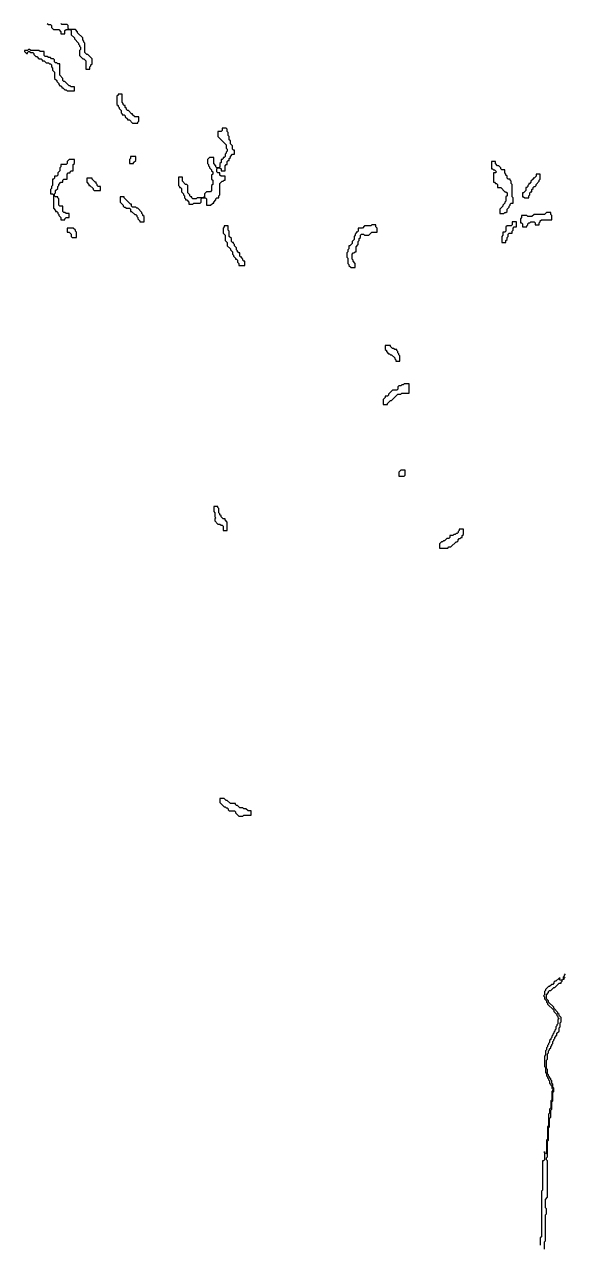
# Model space of a CAD drawing. Header units: metres. Extents: x 0 to 100, y 0 to 141.
# Drawn here: x 1.28 to 14.26, y 81.76 to 111.12 of the extents above; entities that cross this region are included whole.
import ezdxf

# ---------------------------------------------------------------- set-up
doc = ezdxf.new("R2010")
doc.units = ezdxf.units.M

msp = doc.modelspace()

# ---------------------------------------------------------------- linework, layer by layer
for points in [[(1.825, 111.15), (1.85, 111.125), (1.9, 111.125), (1.925, 111.1), (1.925, 111.05), (1.975, 111), (2.1, 111), (2.15, 110.95), (2.15, 110.9), (2.25, 110.9), (2.25, 110.975), (2.275, 111), (2.375, 111), (2.4, 110.975), (2.4, 110.875), (2.475, 110.8), (2.475, 110.775), (2.575, 110.675), (2.575, 110.65), (2.6, 110.625), (2.6, 110.6), (2.625, 110.575), (2.625, 110.525), (2.6, 110.5), (2.6, 110.375), (2.675, 110.3), (2.7, 110.3), (2.75, 110.25), (2.75, 110.05), (2.85, 110.05), (2.85, 110.1), (2.875, 110.125), (2.875, 110.15), (2.9, 110.175), (2.9, 110.3), (2.8, 110.4), (2.775, 110.4), (2.725, 110.45), (2.725, 110.675), (2.7, 110.7), (2.7, 110.725), (2.675, 110.75), (2.675, 110.8), (2.55, 110.925), (2.55, 110.95), (2.5, 111), (2.35, 111), (2.325, 111.025), (2.325, 111.1), (2.3, 111.125), (2.175, 111.125), (2.15, 111.15)], [(14.275, 88.275), (14.25, 88.25), (14.25, 88.225), (14.225, 88.2), (14.225, 88.15), (14.2, 88.125), (14.15, 88.125), (14.125, 88.15), (14.15, 88.175), (14.125, 88.175), (14.05, 88.1), (14.025, 88.1), (14, 88.075), (14, 88.05), (13.975, 88.025), (13.95, 88.025), (13.9, 87.975), (13.875, 87.975), (13.8, 87.9), (13.8, 87.875), (13.775, 87.85), (13.775, 87.775), (13.75, 87.75), (13.775, 87.725), (13.775, 87.675), (13.825, 87.625), (13.825, 87.6), (13.85, 87.575), (13.85, 87.55), (14, 87.4), (14, 87.375), (14.075, 87.3), (14.075, 87.275), (14.1, 87.25), (14.1, 87.225), (14.125, 87.2), (14.1, 87.175), (14.1, 87.075), (14.075, 87.05), (14.075, 87.025), (14.05, 87), (14.05, 86.95), (14.025, 86.925), (14.025, 86.9), (14, 86.875), (14, 86.85), (13.975, 86.825), (13.975, 86.8), (13.95, 86.775), (13.95, 86.75), (13.925, 86.725), (13.925, 86.7), (13.9, 86.675), (13.9, 86.625), (13.875, 86.6), (13.875, 86.575), (13.85, 86.55), (13.85, 86.525), (13.825, 86.5), (13.825, 86.45), (13.8, 86.425), (13.8, 86.325), (13.775, 86.3), (13.775, 86.05), (13.8, 86.025), (13.8, 85.9), (13.825, 85.875), (13.825, 85.825), (13.85, 85.8), (13.85, 85.775), (13.875, 85.75), (13.875, 85.725), (13.9, 85.7), (13.9, 85.65), (13.925, 85.625), (13.925, 85.6), (13.95, 85.575), (13.95, 85.525), (13.975, 85.5), (13.975, 85.475), (13.95, 85.45), (13.95, 85.25), (13.925, 85.225), (13.925, 85.05), (13.9, 85.025), (13.9, 84.925), (13.875, 84.9), (13.875, 84.625), (13.85, 84.6), (13.85, 84.3), (13.825, 84.275), (13.825, 83.975), (13.8, 83.95), (13.775, 83.975), (13.775, 84), (13.775, 83.8), (13.75, 83.775), (13.725, 83.775), (13.725, 83.075), (13.7, 83.05), (13.7, 81.95), (13.675, 81.925), (13.675, 81.75)], [(13.775, 81.65), (13.775, 81.825), (13.8, 81.85), (13.8, 82.475), (13.825, 82.5), (13.825, 82.625), (13.8, 82.65), (13.8, 82.85), (13.85, 82.9), (13.85, 83.775), (13.825, 83.8), (13.825, 83.85), (13.85, 83.875), (13.85, 84.25), (13.875, 84.275), (13.875, 84.575), (13.9, 84.6), (13.9, 84.8), (13.925, 84.825), (13.925, 85), (13.95, 85.025), (13.95, 85.2), (13.975, 85.225), (13.975, 85.425), (14, 85.45), (14, 85.525), (13.975, 85.55), (13.975, 85.625), (13.95, 85.65), (13.95, 85.7), (13.925, 85.725), (13.925, 85.75), (13.9, 85.775), (13.9, 85.8), (13.875, 85.825), (13.875, 85.85), (13.85, 85.875), (13.85, 85.975), (13.825, 86), (13.825, 86.2), (13.85, 86.225), (13.85, 86.35), (13.875, 86.375), (13.875, 86.425), (13.9, 86.45), (13.9, 86.475), (13.925, 86.5), (13.925, 86.525), (13.95, 86.55), (13.95, 86.575), (13.975, 86.6), (13.975, 86.65), (14, 86.675), (14, 86.7), (14.025, 86.725), (14.025, 86.75), (14.075, 86.8), (14.075, 86.85), (14.125, 86.9), (14.125, 86.975), (14.15, 87), (14.15, 87.1), (14.175, 87.125), (14.175, 87.225), (14.125, 87.275), (14.125, 87.3), (14.1, 87.325), (14.1, 87.35), (14, 87.45), (14, 87.475), (13.875, 87.6), (13.875, 87.625), (13.825, 87.675), (13.825, 87.775), (13.875, 87.825), (13.875, 87.85), (13.9, 87.875), (13.925, 87.875), (14, 87.95), (14.025, 87.95), (14.125, 88.05), (14.175, 88.05), (14.175, 88.075), (14.2, 88.1), (14.2, 88.125), (14.225, 88.15), (14.25, 88.15), (14.25, 88.175), (14.275, 88.2)]]:
    msp.add_lwpolyline(points)
for points in [[(1.375, 110.525), (1.35, 110.5), (1.275, 110.5), (1.275, 110.475), (1.325, 110.425), (1.35, 110.425), (1.35, 110.45), (1.375, 110.475), (1.4, 110.475), (1.425, 110.45), (1.475, 110.45), (1.5, 110.425), (1.5, 110.4), (1.55, 110.35), (1.575, 110.35), (1.625, 110.3), (1.675, 110.3), (1.7, 110.275), (1.7, 110.25), (1.75, 110.25), (1.8, 110.2), (1.85, 110.2), (1.875, 110.175), (1.9, 110.175), (1.925, 110.15), (1.925, 110.1), (1.95, 110.075), (1.95, 110.025), (2, 109.975), (2, 109.825), (2.05, 109.775), (2.05, 109.75), (2.1, 109.7), (2.1, 109.675), (2.125, 109.65), (2.15, 109.65), (2.175, 109.625), (2.175, 109.6), (2.2, 109.6), (2.25, 109.55), (2.275, 109.55), (2.3, 109.525), (2.475, 109.525), (2.475, 109.625), (2.4, 109.625), (2.375, 109.65), (2.35, 109.65), (2.25, 109.75), (2.225, 109.75), (2.2, 109.775), (2.2, 109.825), (2.125, 109.9), (2.125, 110.175), (2.075, 110.175), (2.05, 110.2), (2.025, 110.2), (2, 110.225), (2, 110.275), (1.975, 110.3), (1.925, 110.3), (1.9, 110.325), (1.85, 110.325), (1.825, 110.35), (1.775, 110.35), (1.75, 110.375), (1.75, 110.475), (1.65, 110.475), (1.625, 110.5), (1.425, 110.5), (1.4, 110.525)], [(3.525, 109.45), (3.525, 109.425), (3.5, 109.4), (3.5, 109.2), (3.525, 109.175), (3.525, 109.15), (3.55, 109.125), (3.55, 109.1), (3.6, 109.05), (3.6, 109), (3.625, 108.975), (3.625, 108.95), (3.675, 108.95), (3.7, 108.925), (3.7, 108.9), (3.75, 108.85), (3.75, 108.825), (3.8, 108.825), (3.875, 108.75), (4, 108.75), (4, 108.775), (4.025, 108.8), (4.025, 108.9), (3.925, 108.9), (3.875, 108.95), (3.875, 108.975), (3.85, 108.975), (3.775, 109.05), (3.75, 109.05), (3.725, 109.075), (3.725, 109.1), (3.7, 109.125), (3.7, 109.175), (3.675, 109.175), (3.65, 109.2), (3.65, 109.225), (3.625, 109.25), (3.625, 109.45)], [(6.025, 108.625), (6.025, 108.575), (6, 108.55), (5.925, 108.55), (5.925, 108.425), (6.125, 108.225), (6.125, 108.15), (6.15, 108.125), (6.15, 108.075), (6.125, 108.05), (6.125, 108.025), (6.1, 108), (6.1, 107.95), (6.075, 107.925), (6.05, 107.925), (6.05, 107.9), (6.025, 107.875), (6, 107.875), (6, 107.8), (5.975, 107.775), (5.975, 107.7), (5.95, 107.675), (5.9, 107.675), (5.875, 107.7), (5.875, 107.725), (5.825, 107.775), (5.825, 107.925), (5.725, 107.925), (5.675, 107.875), (5.675, 107.775), (5.7, 107.75), (5.7, 107.725), (5.725, 107.7), (5.725, 107.675), (5.775, 107.625), (5.775, 107.6), (5.8, 107.575), (5.8, 107.525), (5.775, 107.5), (5.775, 107.4), (5.8, 107.375), (5.8, 107.275), (5.775, 107.25), (5.775, 107.125), (5.75, 107.1), (5.65, 107.1), (5.6, 107.05), (5.6, 106.975), (5.575, 106.95), (5.425, 106.95), (5.4, 106.925), (5.325, 106.925), (5.3, 106.95), (5.3, 106.975), (5.275, 106.975), (5.25, 107), (5.25, 107.025), (5.2, 107.075), (5.2, 107.25), (5.175, 107.275), (5.15, 107.275), (5.075, 107.35), (5.075, 107.45), (4.975, 107.45), (4.975, 107.25), (5, 107.225), (5, 107.2), (5.025, 107.2), (5.05, 107.175), (5.05, 107.1), (5.1, 107.05), (5.1, 107.025), (5.125, 107), (5.125, 106.95), (5.15, 106.925), (5.15, 106.9), (5.175, 106.9), (5.225, 106.85), (5.225, 106.8), (5.325, 106.8), (5.35, 106.825), (5.5, 106.825), (5.525, 106.85), (5.525, 106.925), (5.55, 106.95), (5.625, 106.95), (5.65, 106.925), (5.65, 106.775), (5.75, 106.775), (5.8, 106.825), (5.825, 106.825), (5.825, 106.85), (5.875, 106.9), (5.875, 106.925), (5.9, 106.95), (5.95, 106.95), (5.95, 107), (5.975, 107.025), (5.975, 107.3), (6.025, 107.35), (6.05, 107.35), (6.075, 107.375), (6.1, 107.375), (6.1, 107.475), (6, 107.475), (5.975, 107.5), (5.975, 107.55), (5.925, 107.55), (5.9, 107.575), (5.9, 107.65), (5.925, 107.675), (5.975, 107.675), (6, 107.65), (6, 107.6), (6.1, 107.6), (6.1, 107.725), (6.125, 107.75), (6.15, 107.75), (6.15, 107.825), (6.175, 107.85), (6.2, 107.85), (6.2, 107.9), (6.225, 107.925), (6.225, 107.95), (6.275, 108), (6.325, 108), (6.325, 108.1), (6.3, 108.1), (6.275, 108.125), (6.275, 108.2), (6.225, 108.25), (6.225, 108.325), (6.2, 108.35), (6.2, 108.425), (6.175, 108.45), (6.175, 108.525), (6.15, 108.55), (6.15, 108.6), (6.125, 108.625)], [(2.35, 107.875), (2.3, 107.825), (2.3, 107.775), (2.275, 107.75), (2.15, 107.75), (2.15, 107.7), (2.125, 107.675), (2.125, 107.6), (2.075, 107.55), (2.075, 107.5), (2.05, 107.475), (2, 107.475), (2, 107.425), (1.975, 107.4), (1.95, 107.4), (1.95, 107.25), (1.925, 107.225), (1.925, 107.175), (1.9, 107.15), (1.9, 107.05), (1.95, 107.05), (1.975, 107.025), (1.975, 106.7), (2.025, 106.65), (2.025, 106.625), (2.05, 106.625), (2.075, 106.6), (2.075, 106.575), (2.1, 106.55), (2.1, 106.525), (2.15, 106.475), (2.15, 106.425), (2.25, 106.425), (2.25, 106.45), (2.275, 106.475), (2.35, 106.475), (2.35, 106.575), (2.275, 106.575), (2.25, 106.6), (2.225, 106.6), (2.2, 106.625), (2.2, 106.75), (2.125, 106.75), (2.1, 106.775), (2.1, 106.925), (2.075, 106.95), (2.075, 106.975), (2.025, 106.975), (2, 107), (2, 107.05), (2.025, 107.075), (2.025, 107.125), (2.075, 107.175), (2.075, 107.225), (2.1, 107.25), (2.1, 107.275), (2.15, 107.325), (2.2, 107.325), (2.2, 107.375), (2.225, 107.4), (2.3, 107.4), (2.3, 107.525), (2.325, 107.55), (2.375, 107.55), (2.375, 107.575), (2.4, 107.6), (2.45, 107.6), (2.45, 107.75), (2.475, 107.775), (2.475, 107.875)], [(3.825, 107.95), (3.825, 107.9), (3.8, 107.875), (3.8, 107.775), (3.9, 107.775), (3.9, 107.8), (3.95, 107.85), (3.95, 107.95)], [(12.5, 107.825), (12.5, 107.65), (12.525, 107.65), (12.55, 107.625), (12.575, 107.625), (12.625, 107.575), (12.6, 107.55), (12.55, 107.55), (12.55, 107.325), (12.575, 107.325), (12.6, 107.3), (12.625, 107.3), (12.65, 107.275), (12.65, 107.2), (12.725, 107.2), (12.825, 107.1), (12.85, 107.1), (12.875, 107.075), (12.875, 107), (12.85, 106.975), (12.85, 106.875), (12.825, 106.85), (12.825, 106.825), (12.775, 106.775), (12.775, 106.75), (12.7, 106.675), (12.7, 106.575), (12.8, 106.575), (12.825, 106.6), (12.85, 106.6), (12.875, 106.625), (12.875, 106.675), (12.925, 106.725), (12.925, 106.75), (12.95, 106.775), (12.95, 106.8), (12.975, 106.825), (13.025, 106.825), (13.025, 106.95), (13, 106.975), (13, 107.275), (12.975, 107.3), (12.975, 107.35), (12.95, 107.375), (12.95, 107.4), (12.9, 107.4), (12.875, 107.425), (12.875, 107.475), (12.85, 107.5), (12.85, 107.525), (12.825, 107.55), (12.825, 107.625), (12.75, 107.625), (12.725, 107.65), (12.725, 107.675), (12.675, 107.725), (12.65, 107.725), (12.6, 107.775), (12.6, 107.825)], [(13.575, 107.525), (13.575, 107.475), (13.525, 107.425), (13.5, 107.425), (13.5, 107.4), (13.45, 107.35), (13.45, 107.325), (13.425, 107.3), (13.4, 107.3), (13.4, 107.275), (13.375, 107.25), (13.375, 107.225), (13.35, 107.2), (13.325, 107.2), (13.325, 107.125), (13.275, 107.075), (13.25, 107.075), (13.25, 106.975), (13.275, 106.975), (13.3, 106.95), (13.4, 106.95), (13.4, 107), (13.425, 107.025), (13.425, 107.075), (13.45, 107.1), (13.475, 107.1), (13.475, 107.15), (13.5, 107.175), (13.5, 107.2), (13.525, 107.225), (13.55, 107.225), (13.575, 107.25), (13.575, 107.275), (13.65, 107.35), (13.65, 107.375), (13.675, 107.4), (13.675, 107.525)], [(2.775, 107.425), (2.775, 107.325), (2.825, 107.275), (2.825, 107.25), (2.85, 107.25), (2.925, 107.175), (2.925, 107.15), (2.95, 107.125), (3.1, 107.125), (3.1, 107.225), (3.05, 107.225), (3.025, 107.25), (3.025, 107.275), (3, 107.3), (3, 107.325), (2.975, 107.325), (2.9, 107.4), (2.9, 107.425)], [(3.575, 106.975), (3.575, 106.85), (3.65, 106.775), (3.65, 106.75), (3.675, 106.725), (3.7, 106.725), (3.725, 106.7), (3.8, 106.7), (3.825, 106.675), (3.825, 106.625), (3.85, 106.625), (3.925, 106.55), (3.95, 106.55), (3.975, 106.525), (3.975, 106.5), (4, 106.475), (4, 106.45), (4.05, 106.4), (4.05, 106.375), (4.15, 106.375), (4.15, 106.5), (4.125, 106.525), (4.125, 106.55), (4.1, 106.575), (4.1, 106.6), (4, 106.7), (3.975, 106.7), (3.95, 106.725), (3.875, 106.725), (3.85, 106.75), (3.85, 106.8), (3.825, 106.8), (3.675, 106.95), (3.675, 106.975)], [(13.825, 106.6), (13.775, 106.55), (13.525, 106.55), (13.475, 106.5), (13.375, 106.5), (13.35, 106.525), (13.225, 106.525), (13.225, 106.475), (13.2, 106.45), (13.2, 106.35), (13.225, 106.35), (13.25, 106.325), (13.25, 106.25), (13.35, 106.25), (13.35, 106.275), (13.375, 106.3), (13.375, 106.325), (13.4, 106.35), (13.425, 106.35), (13.45, 106.375), (13.525, 106.375), (13.55, 106.35), (13.55, 106.3), (13.65, 106.3), (13.65, 106.35), (13.675, 106.375), (13.675, 106.4), (13.7, 106.425), (13.95, 106.425), (13.95, 106.525), (13.925, 106.55), (13.925, 106.6)], [(9.625, 106.3), (9.6, 106.275), (9.45, 106.275), (9.4, 106.225), (9.3, 106.225), (9.3, 106.15), (9.275, 106.125), (9.25, 106.125), (9.25, 106.1), (9.225, 106.075), (9.225, 106.05), (9.2, 106.025), (9.2, 105.95), (9.15, 105.9), (9.15, 105.85), (9.1, 105.8), (9.075, 105.8), (9.075, 105.725), (9.05, 105.7), (9.05, 105.65), (9.025, 105.625), (9.025, 105.525), (9.05, 105.5), (9.05, 105.375), (9.075, 105.35), (9.075, 105.325), (9.125, 105.275), (9.225, 105.275), (9.225, 105.375), (9.175, 105.425), (9.175, 105.45), (9.15, 105.475), (9.15, 105.6), (9.175, 105.625), (9.2, 105.625), (9.225, 105.65), (9.25, 105.65), (9.25, 105.775), (9.3, 105.825), (9.3, 105.9), (9.325, 105.925), (9.325, 105.975), (9.35, 106), (9.35, 106.05), (9.375, 106.075), (9.425, 106.075), (9.45, 106.05), (9.55, 106.05), (9.625, 106.125), (9.75, 106.125), (9.75, 106.225), (9.725, 106.25), (9.725, 106.3)], [(13, 106.375), (13, 106.3), (12.975, 106.275), (12.875, 106.275), (12.85, 106.25), (12.85, 106.15), (12.825, 106.125), (12.775, 106.125), (12.775, 106.05), (12.75, 106.025), (12.75, 105.875), (12.85, 105.875), (12.85, 105.925), (12.875, 105.95), (12.875, 106), (12.9, 106.025), (12.9, 106.075), (12.925, 106.1), (13, 106.1), (13, 106.15), (13.025, 106.175), (13.025, 106.225), (13.05, 106.25), (13.1, 106.25), (13.1, 106.375)], [(2.3, 106.225), (2.3, 106.125), (2.35, 106.125), (2.4, 106.075), (2.4, 106.025), (2.425, 106), (2.525, 106), (2.525, 106.125), (2.5, 106.15), (2.5, 106.175), (2.45, 106.225)], [(6.075, 106.275), (6.075, 106.25), (6.05, 106.225), (6.05, 106.1), (6.1, 106.05), (6.1, 105.925), (6.15, 105.875), (6.15, 105.8), (6.225, 105.725), (6.225, 105.7), (6.275, 105.65), (6.275, 105.6), (6.3, 105.575), (6.3, 105.55), (6.35, 105.5), (6.35, 105.475), (6.375, 105.475), (6.4, 105.45), (6.4, 105.4), (6.425, 105.375), (6.425, 105.325), (6.575, 105.325), (6.575, 105.425), (6.55, 105.425), (6.525, 105.45), (6.525, 105.475), (6.5, 105.5), (6.5, 105.525), (6.475, 105.525), (6.45, 105.55), (6.45, 105.625), (6.425, 105.625), (6.4, 105.65), (6.4, 105.675), (6.375, 105.7), (6.375, 105.75), (6.325, 105.8), (6.325, 105.825), (6.3, 105.85), (6.3, 105.875), (6.275, 105.875), (6.25, 105.9), (6.25, 105.975), (6.2, 106.025), (6.2, 106.15), (6.175, 106.175), (6.175, 106.275)], [(9.95, 103.4), (9.95, 103.3), (9.975, 103.275), (9.975, 103.25), (10.025, 103.2), (10.05, 103.2), (10.075, 103.175), (10.1, 103.175), (10.175, 103.1), (10.175, 103.075), (10.2, 103.05), (10.2, 103.025), (10.3, 103.025), (10.3, 103.15), (10.275, 103.175), (10.275, 103.2), (10.25, 103.225), (10.25, 103.25), (10.225, 103.275), (10.225, 103.3), (10.175, 103.3), (10.15, 103.325), (10.125, 103.325), (10.075, 103.375), (10.075, 103.4)], [(10.4, 102.475), (10.375, 102.45), (10.35, 102.45), (10.325, 102.425), (10.275, 102.425), (10.25, 102.4), (10.25, 102.35), (10.225, 102.325), (10.125, 102.325), (10.025, 102.225), (10.025, 102.2), (10, 102.175), (9.95, 102.175), (9.95, 102.15), (9.9, 102.1), (9.9, 101.975), (10, 101.975), (10, 102), (10.075, 102.075), (10.1, 102.075), (10.25, 102.225), (10.325, 102.225), (10.35, 102.25), (10.525, 102.25), (10.525, 102.475)], [(10.325, 100.4), (10.275, 100.35), (10.275, 100.25), (10.4, 100.25), (10.425, 100.275), (10.425, 100.4)], [(5.825, 99.525), (5.825, 99.4), (5.85, 99.375), (5.85, 99.275), (5.875, 99.25), (5.85, 99.225), (5.85, 99.175), (5.925, 99.1), (5.975, 99.1), (6, 99.075), (6.025, 99.075), (6.05, 99.05), (6.05, 98.95), (6.15, 98.95), (6.15, 99.15), (6.1, 99.2), (6.1, 99.225), (6.05, 99.225), (6, 99.275), (6, 99.3), (5.975, 99.325), (5.975, 99.35), (5.95, 99.375), (5.95, 99.475), (5.925, 99.5), (5.925, 99.525)], [(11.725, 98.975), (11.725, 98.95), (11.7, 98.925), (11.7, 98.9), (11.675, 98.875), (11.65, 98.875), (11.625, 98.85), (11.6, 98.85), (11.575, 98.825), (11.5, 98.825), (11.5, 98.775), (11.475, 98.75), (11.425, 98.75), (11.375, 98.7), (11.35, 98.7), (11.325, 98.675), (11.3, 98.675), (11.25, 98.625), (11.25, 98.525), (11.45, 98.525), (11.475, 98.55), (11.525, 98.55), (11.65, 98.675), (11.675, 98.675), (11.7, 98.7), (11.7, 98.725), (11.725, 98.75), (11.75, 98.75), (11.775, 98.775), (11.8, 98.775), (11.8, 98.825), (11.825, 98.85), (11.825, 98.975)], [(5.975, 92.5), (5.975, 92.4), (6.075, 92.3), (6.1, 92.3), (6.125, 92.275), (6.15, 92.275), (6.175, 92.25), (6.175, 92.225), (6.2, 92.2), (6.325, 92.2), (6.35, 92.175), (6.35, 92.15), (6.425, 92.075), (6.525, 92.075), (6.55, 92.1), (6.725, 92.1), (6.725, 92.2), (6.65, 92.2), (6.6, 92.25), (6.55, 92.25), (6.525, 92.275), (6.45, 92.275), (6.4, 92.325), (6.375, 92.325), (6.35, 92.35), (6.35, 92.375), (6.225, 92.375), (6.15, 92.45), (6.125, 92.45), (6.075, 92.5)]]:
    msp.add_lwpolyline(points, close=True)

doc.saveas('drawing.dxf')
